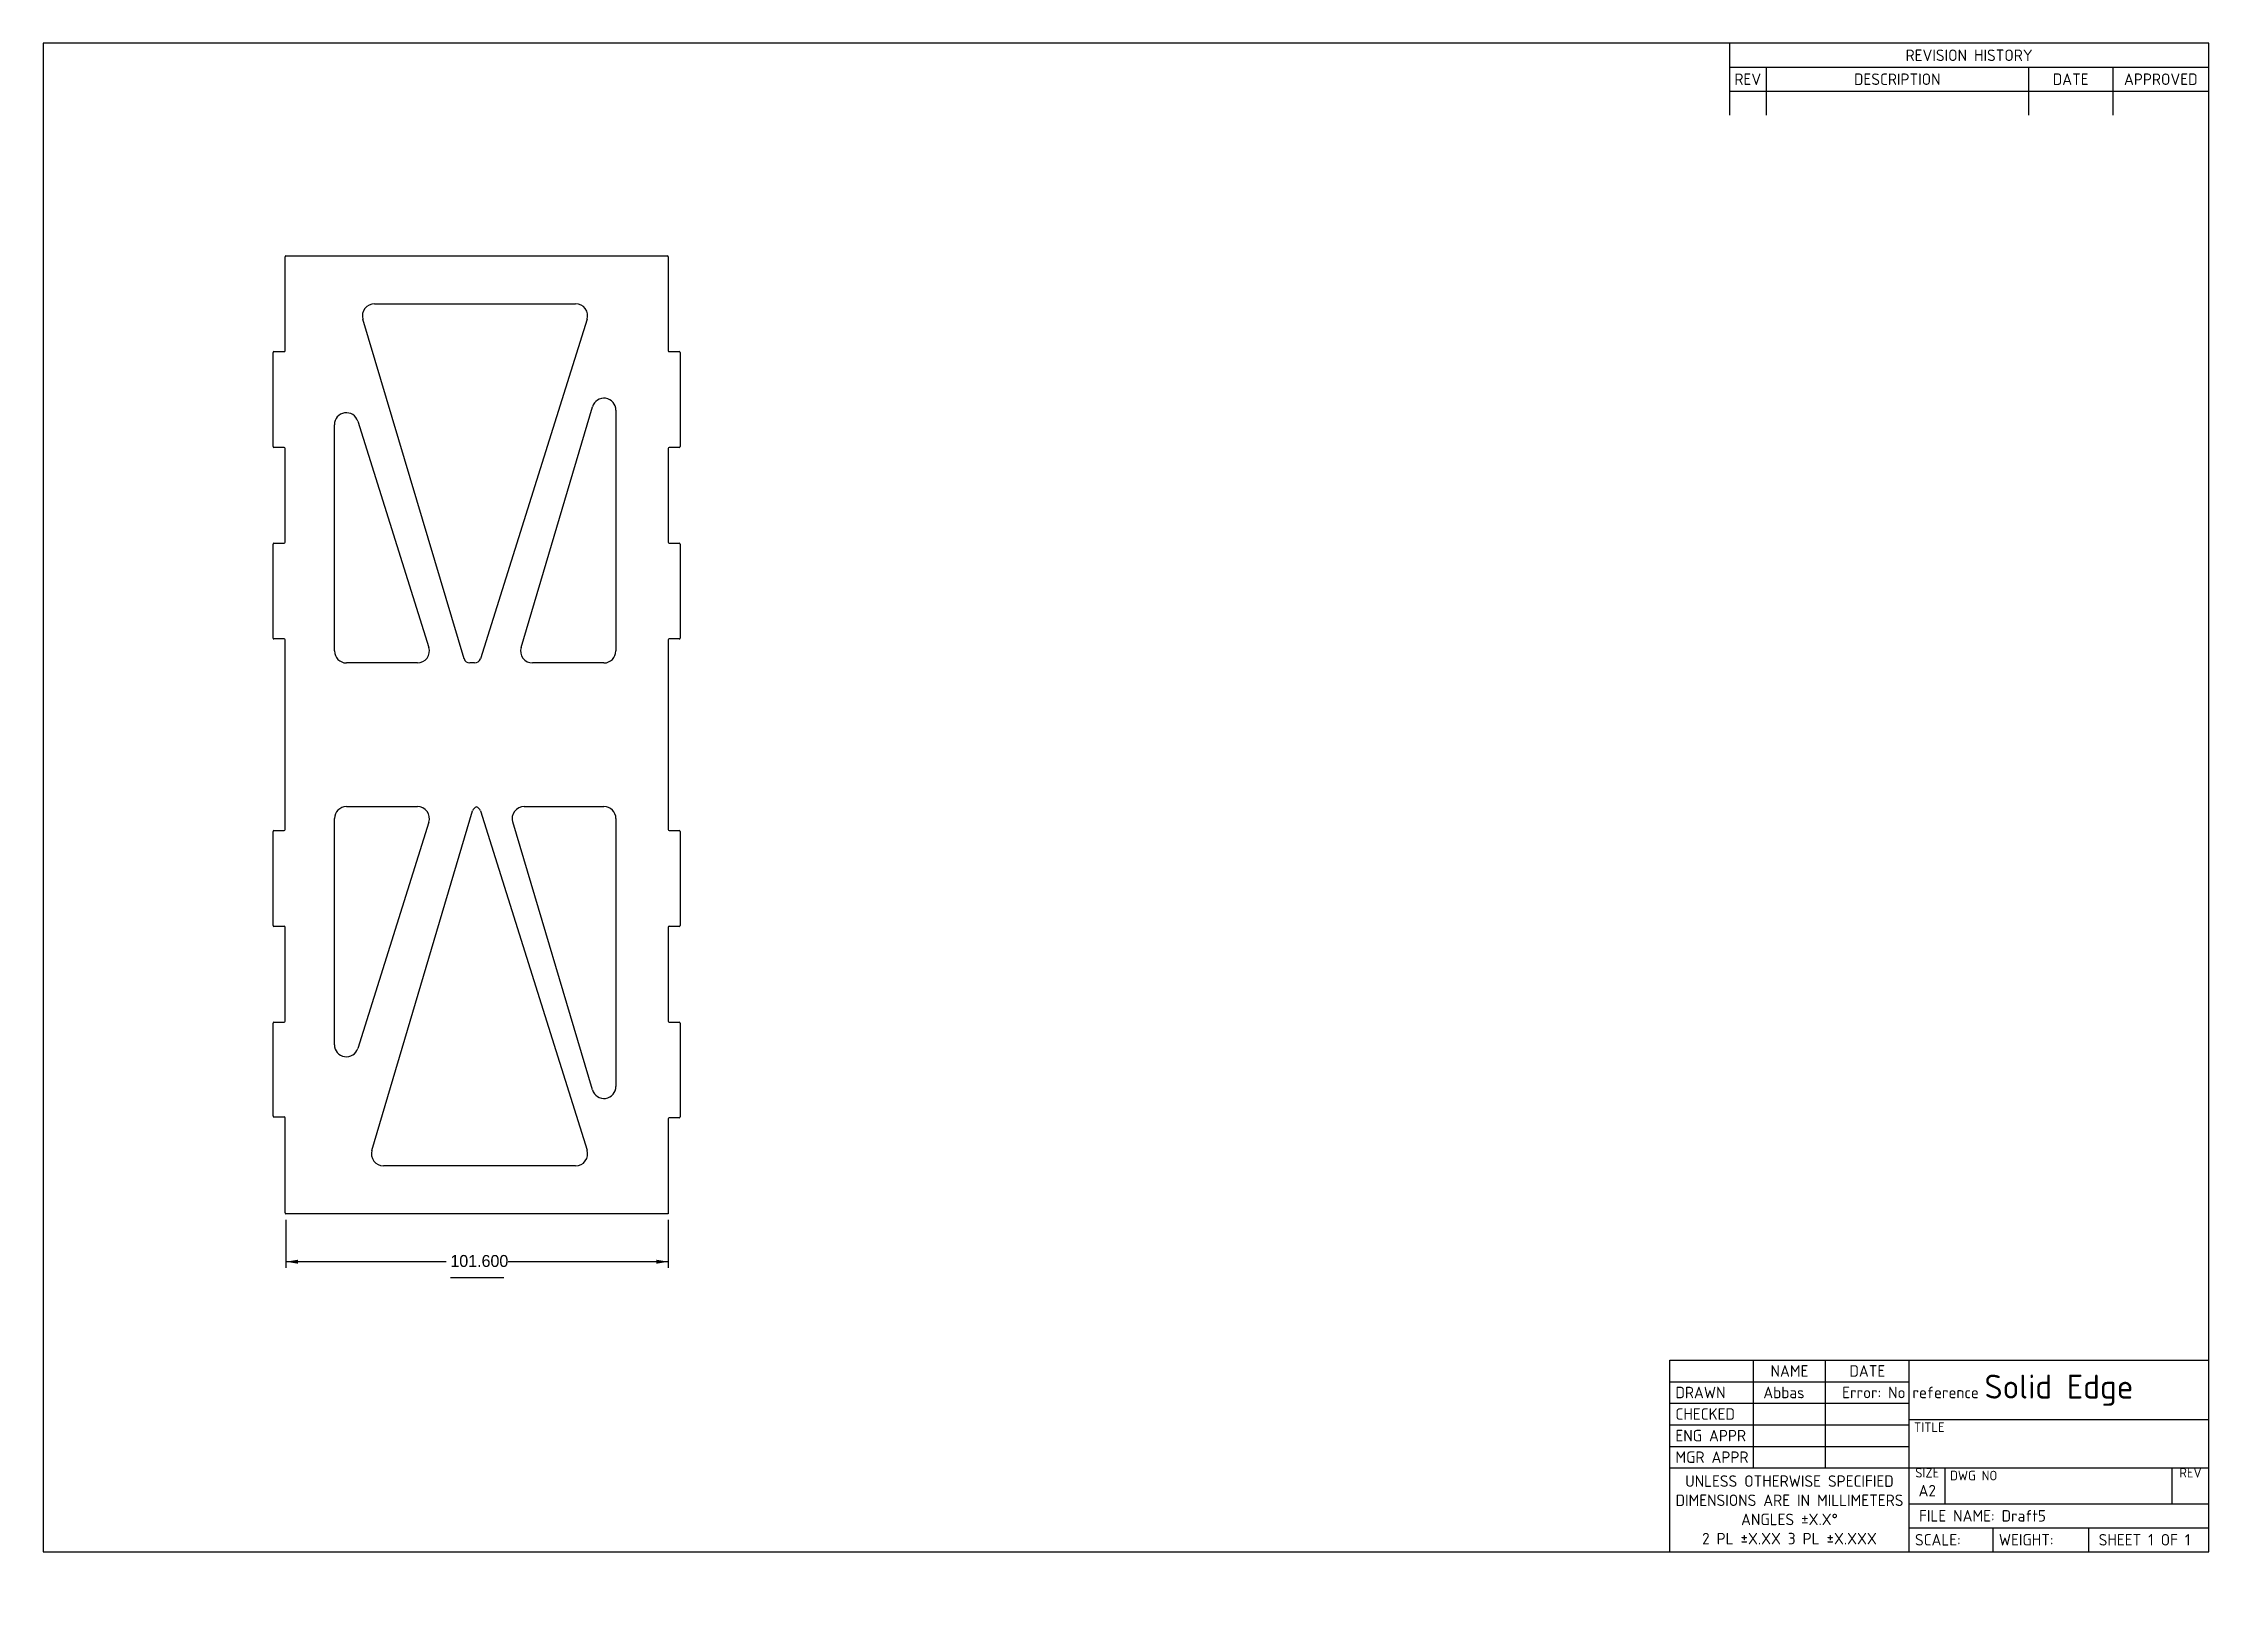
# Model space of a CAD drawing. Header units: millimetres. Extents: x 10 to 584, y -5 to 410.
import ezdxf
from ezdxf.entities.mleader import LeaderData, LeaderLine
from ezdxf.enums import TextEntityAlignment as Align
from ezdxf.math import Vec2, Vec3

# ---------------------------------------------------------------- set-up
doc = ezdxf.new("R2010")
doc.units = ezdxf.units.MM
doc.layers.add('BOTTOM_PART', color=7, linetype='Continuous')
doc.layers.add('Default', color=7, linetype='Continuous')
doc.styles.add('SEACAD_Solid_Edge_ANSI', font='seans.ttf')
doc.dimstyles.new('ANSI_(inch)', dxfattribs={"dimtxt": 3.175, "dimasz": 3.175, "dimexe": 1.5875, "dimexo": 1.5875, "dimgap": 1.5875, "dimtad": 0, "dimtih": 1, "dimtoh": 1, "dimdec": 3, "dimlfac": 0.03937, "dimzin": 4, "dimdsep": 46, "dimtxsty": 'SEACAD_Solid_Edge_ANSI', "dimblk1": '_SE_FILLED', "dimblk2": '_SE_FILLED', "dimsah": 1, "dimcen": 1.5875, "dimadec": 0, "dimazin": 0, "dimtfac": 1, "dimtdec": 3, "dimtofl": 0, "dimtmove": 0, "dimatfit": 3, "dimfxl": 1, "dimtolj": 1, "dimtzin": 4, "dimarcsym": 0})

# ---------------------------------------------------------------- blocks, each defined once
blk = doc.blocks.new('SE')
at = {"layer": 'BOTTOM_PART', "color": 7, "linetype": 'Continuous'}
for p, q in [((74.07, 328.49), (74.07, 353.39)), ((74.33, 353.64), (175.42, 353.64)), ((175.67, 353.39), (175.67, 328.49)), ((97.78, 340.94), (151.11, 340.94)), ((121.53, 246.82), (94.73, 336.86)), ((154.13, 336.81), (125.85, 246.8)), ((70.9, 303.09), (70.9, 327.99)), ((71.15, 328.24), (73.82, 328.24)), ((175.93, 328.24), (178.59, 328.24)), ((178.85, 327.99), (178.85, 303.09)), ((136.64, 249.77), (155.56, 313.61)), ((161.78, 312.71), (161.78, 248.86)), ((87.17, 248.86), (87.17, 308.85)), ((93.37, 309.8), (112.22, 249.82)), ((73.82, 302.84), (71.15, 302.84)), ((74.07, 277.69), (74.07, 302.59)), ((175.67, 302.59), (175.67, 277.69)), ((178.59, 302.84), (175.93, 302.84)), ((70.9, 252.29), (70.9, 277.19)), ((71.15, 277.44), (73.82, 277.44)), ((175.93, 277.44), (178.59, 277.44)), ((178.85, 277.19), (178.85, 252.29)), ((73.82, 252.04), (71.15, 252.04)), ((74.07, 201.49), (74.07, 251.79)), ((175.67, 251.79), (175.67, 201.49)), ((178.59, 252.04), (175.93, 252.04)), ((109.2, 245.69), (90.34, 245.69)), ((124.33, 245.69), (123.05, 245.69)), ((158.61, 245.69), (139.68, 245.69)), ((90.34, 207.59), (109.2, 207.59)), ((137.46, 207.59), (158.61, 207.59)), ((70.9, 176.09), (70.9, 200.99)), ((71.15, 201.24), (73.82, 201.24)), ((87.17, 144.43), (87.17, 204.41)), ((112.22, 203.46), (93.37, 143.48)), ((97.11, 116.42), (123.8, 206.45)), ((125.85, 206.48), (154.13, 116.47)), ((155.56, 132.47), (134.42, 203.51)), ((161.78, 204.41), (161.78, 133.38)), ((175.93, 201.24), (178.59, 201.24)), ((178.85, 200.99), (178.85, 176.09)), ((73.82, 175.84), (71.15, 175.84)), ((74.07, 150.69), (74.07, 175.59)), ((175.67, 175.59), (175.67, 150.69)), ((178.59, 175.84), (175.93, 175.84)), ((70.9, 125.55), (70.9, 150.19)), ((71.15, 150.44), (73.82, 150.44)), ((175.93, 150.44), (178.59, 150.44)), ((178.85, 150.19), (178.85, 125.29)), ((71.15, 125.29), (73.82, 125.29)), ((74.07, 99.89), (74.07, 125.04)), ((175.67, 124.79), (175.67, 99.64)), ((178.59, 125.04), (175.93, 125.04)), ((151.11, 112.34), (100.15, 112.34)), ((175.67, 99.64), (74.33, 99.64))]:
    blk.add_line(p, q, dxfattribs=at)
for centre, radius, start, end in [((74.33, 353.39), 0.254, 90, 180), ((175.42, 353.39), 0.254, 0, 90), ((97.78, 337.76), 3.18, 90, 196.57394), ((151.11, 337.76), 3.18, 342.55281, 90), ((71.15, 327.99), 0.254, 90, 180), ((73.82, 328.49), 0.254, 270, 0), ((175.93, 328.49), 0.254, 180, 270), ((178.59, 327.99), 0.254, 0, 90), ((158.61, 312.71), 3.18, 0, 163.4886), ((90.34, 308.85), 3.18, 17.44719, 179.99991), ((71.15, 303.09), 0.254, 180, 270), ((73.82, 302.59), 0.254, 0, 90), ((175.93, 302.59), 0.254, 90, 180), ((178.59, 303.09), 0.254, 270, 0), ((71.15, 277.19), 0.254, 90, 180), ((73.82, 277.69), 0.254, 270, 0), ((175.93, 277.69), 0.254, 180, 270), ((178.59, 277.19), 0.254, 0, 90), ((71.15, 252.29), 0.254, 180, 270), ((73.82, 251.79), 0.254, 0, 90), ((90.34, 248.86), 3.17, 180, 270), ((109.2, 248.86), 3.17, 270, 17.44719), ((123.05, 247.28), 1.59, 196.57417, 270), ((139.68, 248.86), 3.18, 163.48874, 270), ((158.61, 248.86), 3.17, 270, 0), ((175.93, 251.79), 0.254, 90, 180), ((178.59, 252.29), 0.254, 270, 0), ((124.33, 247.28), 1.59, 270, 342.55281), ((90.34, 204.41), 3.17, 90, 180), ((109.2, 204.41), 3.17, 342.55281, 90), ((125.32, 206), 1.59, 108.16104, 163.48881), ((124.33, 206), 1.59, 17.44719, 71.83896), ((137.46, 204.41), 3.18, 90, 196.57409), ((158.61, 204.41), 3.18, 0, 90), ((71.15, 200.99), 0.254, 90, 180), ((73.82, 201.49), 0.254, 270, 0), ((175.93, 201.49), 0.254, 180, 270), ((178.59, 200.99), 0.254, 0, 90), ((71.15, 176.09), 0.254, 180, 270), ((73.82, 175.59), 0.254, 0, 90), ((175.93, 175.59), 0.254, 90, 180), ((178.59, 176.09), 0.254, 270, 0), ((71.15, 150.19), 0.254, 90, 180), ((73.82, 150.69), 0.254, 270, 0), ((175.93, 150.69), 0.254, 180, 270), ((178.59, 150.19), 0.254, 0, 90), ((90.34, 144.43), 3.17, 180.00009, 342.55281), ((158.61, 133.38), 3.18, 196.57394, 0), ((71.15, 125.55), 0.254, 180, 270), ((73.82, 125.04), 0.254, 0, 90), ((175.93, 124.79), 0.254, 90, 180), ((178.59, 125.29), 0.254, 270, 0), ((100.15, 115.51), 3.18, 163.48874, 270), ((151.11, 115.51), 3.18, 270, 17.44719), ((74.33, 99.89), 0.254, 180, 270)]:
    blk.add_arc(centre, radius, start, end, dxfattribs=at)
blk = doc.blocks.new('DMBLK1')
at = {"layer": 'Default', "linetype": 'Continuous'}
for points in [[(77.5, 86.38), (77.5, 87.44), (74.33, 86.91)], [(172.5, 86.38), (175.67, 86.91), (172.5, 87.44)]]:
    blk.add_hatch(color=7, dxfattribs=at).paths.add_polyline_path(points)
at = {"layer": 'Default', "color": 7, "linetype": 'Continuous'}
for p, q in [((74.33, 98.05), (74.33, 85.32)), ((175.67, 98.05), (175.67, 85.32)), ((116.8, 86.91), (74.33, 86.91)), ((175.67, 86.91), (133.2, 86.91)), ((117.91, 82.71), (132.09, 82.71))]:
    blk.add_line(p, q, dxfattribs=at)
at = {"layer": 'Default', "color": 7, "linetype": 'Continuous', "style": 'SEACAD_Solid_Edge_ANSI'}
blk.add_text('101.600', height=3.175, dxfattribs=at).set_placement((117.91, 88.69), align=Align.TOP_LEFT)
blk = doc.blocks.new('_SE_FILLED')
at = {"color": 0}
blk.add_line((0, 0), (-1, 0), dxfattribs=at)
blk.add_solid([(0, 0), (-1, -0.1665), (-1, 0.1665), (0, 0)], dxfattribs=at)
blk = doc.blocks.new('_DOT')
at = {"color": 0, "linetype": 'ByBlock', "lineweight": -2}
blk.add_line((-0.5, 0), (-1, 0), dxfattribs=at)
at = {"color": 0, "linetype": 'ByBlock', "const_width": 0.5}
blk.add_lwpolyline([(-0.25, 0, 1), (0.25, 0, 1)], format="xyb", close=True, dxfattribs=at)

msp = doc.modelspace()

# ---------------------------------------------------------------- linework, layer by layer
at = {"layer": 'Default', "color": 7, "linetype": 'Continuous'}
for p, q in [((584, 410), (10, 410)), ((10, 410), (10, 10)), ((457, 410), (457, 390.95)), ((584, 10), (584, 410)), ((457, 403.65), (584, 403.65)), ((466.652, 403.65), (466.652, 390.95)), ((536.248, 403.65), (536.248, 390.95)), ((558.6, 403.65), (558.6, 390.95)), ((457, 397.3), (584, 397.3)), ((441.125, 10), (441.125, 60.8)), ((441.125, 60.8), (584, 60.8)), ((463.35, 32.225), (463.35, 60.8)), ((482.4, 32.225), (482.4, 60.8)), ((504.625, 10), (504.625, 60.8)), ((441.125, 55.085), (504.625, 55.085)), ((441.125, 49.37), (504.625, 49.37)), ((441.125, 43.655), (504.625, 43.655)), ((504.625, 45.052), (584, 45.052)), ((441.125, 37.94), (504.625, 37.94)), ((441.125, 32.225), (584, 32.225)), ((514.15, 22.7), (514.15, 32.098)), ((574.348, 22.7), (574.348, 32.098)), ((504.625, 22.7), (584, 22.7)), ((504.625, 16.35), (584, 16.35)), ((526.85, 10), (526.85, 16.35)), ((552.25, 10), (552.25, 16.35)), ((10, 10), (584, 10))]:
    msp.add_line(p, q, dxfattribs=at)

# ---------------------------------------------------------------- block references
at = {"layer": 'Default'}
msp.add_blockref('SE', (0, 0), dxfattribs=at)

# ---------------------------------------------------------------- texts
at = {"layer": 'Default', "char_height": 2.5}
for s, insert, width, attachment_point in [('{\\fSolid Edge ISO|b0||i0||c0|p34;\\C7;\\H3.048;\\W1.;REVISION HISTORY}', (520.5, 406.825), 127, 5), ('{\\fSolid Edge ISO|b0||i0||c0|p34;\\C7;\\H3.048;\\W1.;REV}', (461.826, 400.475), 9.652, 5), ('{\\fSolid Edge ISO|b0||i0||c0|p34;\\C7;\\H3.048;\\W1.;DESCRIPTION}', (501.45, 400.475), 69.596, 5), ('{\\fSolid Edge ISO|b0||i0||c0|p34;\\C7;\\H3.048;\\W1.;DATE}', (547.424, 400.475), 22.352, 5), ('{\\fSolid Edge ISO|b0||i0||c0|p34;\\C7;\\H3.048;\\W1.;APPROVED}', (571.3, 400.475), 25.4, 5), ('{\\fSolid Edge ISO|b0||i0||c0|p34;\\C7;\\H3.048;\\W1.;NAME}', (472.875, 57.9425), 19.05, 5), ('{\\fSolid Edge ISO|b0||i0||c0|p34;\\C7;\\H3.048;\\W1.;DATE}', (493.5125, 57.9425), 22.225, 5), ('{\\fSolid Edge ISO|b0||i0||c0|p34;\\C7;\\H3.048;\\W1.;DRAWN}', (442.649, 52.2275), 20.701, 4), ('{\\fSolid Edge ISO|b1||i0||c0|p34;\\C7;\\H6.35;\\W1.;Solid Edge}', (544.3125, 52.831), 79.375, 5), ('{\\fSolid Edge ISO|b0||i0||c0|p34;\\C7;\\H3.048;\\W1.;CHECKED}', (442.649, 46.5125), 20.701, 4), ('{\\fSolid Edge ISO|b0||i0||c0|p34;\\C7;\\H3.048;\\W1.;ENG APPR}', (442.649, 40.7975), 20.701, 4), ('{\\fSolid Edge ISO|b0||i0||c0|p34;\\C7;\\H2.54;\\W1.;TITLE}', (505.895, 44.3015), 78.105, 1), ('{\\fSolid Edge ISO|b0||i0||c0|p34;\\C7;\\H3.048;\\W1.;MGR APPR}', (442.649, 35.0825), 20.701, 4), ('{\\fSolid Edge ISO|b0||i0||c0|p34;\\C7;\\H3.048;\\W1.;UNLESS OTHERWISE SPECIFIED\\P}{\\fSolid Edge ISO|b0||i0||c0|p34;\\C7;\\H3.048;\\W1.;DIMENSIONS ARE IN MILLIMETERS\\P}{\\fSolid Edge ISO|b0||i0||c0|p34;\\C7;\\H3.048;\\W1.;ANGLES ±X.X°\\P}{\\fSolid Edge ISO|b0||i0||c0|p34;\\C7;\\H3.048;\\W1.;2 PL ±X.XX 3 PL ±X.XXX}', (472.875, 21.1125), 63.5, 5), ('{\\fSolid Edge ISO|b0||i0||c0|p34;\\C7;\\H2.54;\\W1.;SIZE}', (509.3875, 32.225), 9.525, 2), ('{\\fSolid Edge ISO|b0||i0||c0|p34;\\C7;\\H2.54;\\W1.;DWG NO}', (515.42, 31.4745), 58.928, 1), ('{\\fSolid Edge ISO|b0||i0||c0|p34;\\C7;\\H2.54;\\W1.;REV}', (579.174, 32.225), 9.652, 2), ('{\\fSolid Edge ISO|b1||i0||c0|p34;\\C7;\\H3.048;\\W1.;A2}', (509.3875, 26.1925), 9.525, 5), ('{\\fSolid Edge ISO|b0||i0||c0|p34;\\C7;\\H3.048;\\W1.;SCALE:}', (506.149, 13.175), 20.701, 4), ('{\\fSolid Edge ISO|b0||i0||c0|p34;\\C7;\\H3.048;\\W1.;WEIGHT:}', (528.374, 13.175), 23.876, 4)]:
    msp.add_mtext(s, dxfattribs=dict(at, insert=insert, width=width, attachment_point=attachment_point))

# ---------------------------------------------------------------- dimensions: what is measured, and where the dimension line sits
at = {"layer": 'Default', "color": 7, "linetype": 'Continuous'}
dim = msp.add_linear_dim(base=(74.3264, 86.9082), p1=(175.6724, 99.6396), p2=(74.3264, 99.6396), text='\\A1;\\L101.600', dimstyle='ANSI_(inch)', dxfattribs=at)
dim.commit()
dim.dimension.update_dxf_attribs({"geometry": 'DMBLK1', "text_midpoint": (124.9994, 86.9082), "dimtype": 160})

# ---------------------------------------------------------------- leaders
ml = msp.add_multileader_mtext('Standard', dxfattribs=at)
ml.set_content('\\pxsm0.9;{\\fSolid Edge ISO|c0|p34;\\W1.;Abbas\\P}', color=256)
ml.set_leader_properties(linetype='ByLayer')
ml.set_arrow_properties(name='DOT')
ml.build(insert=Vec2(0, 0))
ml.multileader.update_dxf_attribs({"leader_type": 0, "dogleg_length": 0, "arrow_head_size": 3.048})
ctx = ml.context
ctx.base_point, ctx.char_height, ctx.arrow_head_size, ctx.landing_gap_size = Vec3(463.9408, 53.7515), 3.048, 3.048, 1.0668
ctx.mtext.insert = Vec3(465.9408, 53.7515)
ml = msp.add_multileader_mtext('Standard', dxfattribs=at)
ml.set_content('\\pxsm0.9;{\\fSolid Edge ISO|c0|p34;\\W1.; Error: No reference\\P}', color=256)
ml.set_leader_properties(linetype='ByLayer')
ml.set_arrow_properties(name='DOT')
ml.build(insert=Vec2(0, 0))
ml.multileader.update_dxf_attribs({"leader_type": 0, "dogleg_length": 0, "arrow_head_size": 3.048})
ctx = ml.context
ctx.base_point, ctx.char_height, ctx.arrow_head_size, ctx.landing_gap_size = Vec3(482.9908, 53.7515), 3.048, 3.048, 1.0668
ctx.mtext.insert = Vec3(484.9908, 53.7515)
ml = msp.add_multileader_mtext('Standard', dxfattribs=at)
ml.set_content('\\pxsm0.9;{\\fSolid Edge ISO|c0|p34;\\W1.;FILE NAME: Draft5\\P}', color=256)
ml.set_leader_properties(linetype='ByLayer')
ml.set_arrow_properties(name='DOT')
ml.build(insert=Vec2(0, 0))
ml.multileader.update_dxf_attribs({"leader_type": 0, "dogleg_length": 0, "arrow_head_size": 3.048})
ctx = ml.context
ctx.base_point, ctx.char_height, ctx.arrow_head_size, ctx.landing_gap_size = Vec3(505.2158, 21.049), 3.048, 3.048, 1.0668
ctx.mtext.insert = Vec3(507.2158, 21.049)
ml = msp.add_multileader_mtext('Standard', dxfattribs=at)
ml.set_content('\\pxsm0.9;{\\fSolid Edge ISO|c0|p34;\\W1.;SHEET 1 OF 1\\P}', color=256)
ml.set_leader_properties(linetype='ByLayer')
ml.set_arrow_properties(name='DOT')
ml.build(insert=Vec2(0, 0))
ml.multileader.update_dxf_attribs({"leader_type": 0, "dogleg_length": 0, "arrow_head_size": 3.048})
ctx = ml.context
ctx.base_point, ctx.char_height, ctx.arrow_head_size, ctx.landing_gap_size = Vec3(552.8408, 14.699), 3.048, 3.048, 1.0668
ctx.mtext.insert = Vec3(554.8408, 14.699)

doc.saveas('drawing.dxf')
